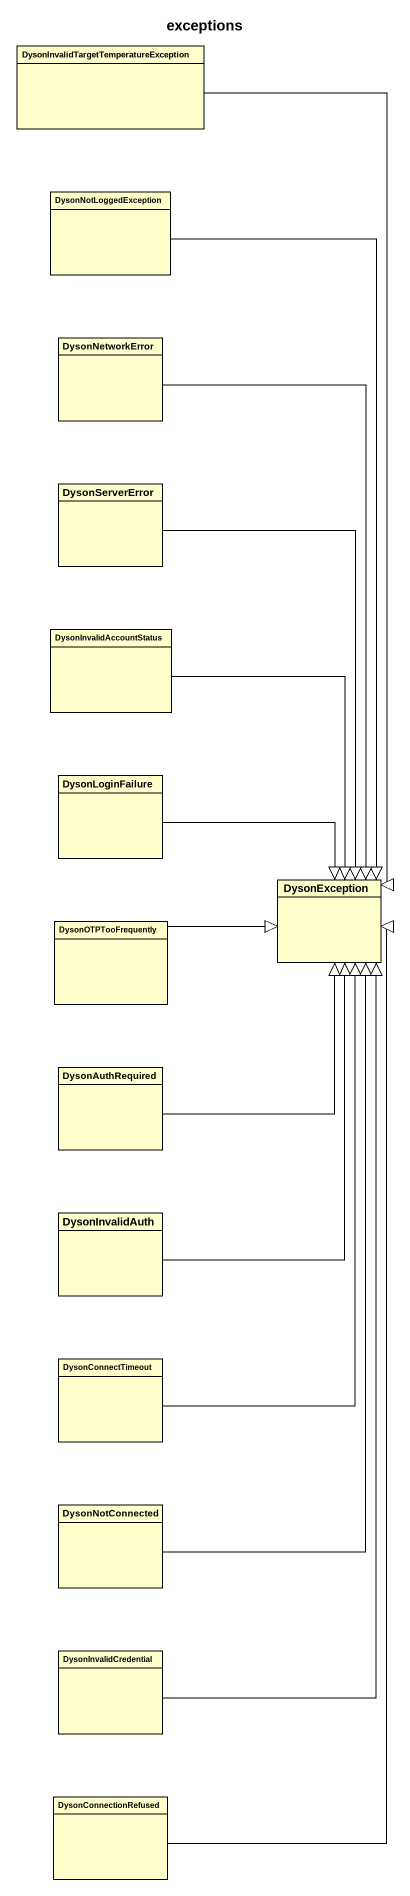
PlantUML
@startuml
title exceptions
hide circle
hide empty members
class "DysonInvalidTargetTemperatureException" as DysonInvalidTargetTemperatur
class DysonNotLoggedException
class DysonNetworkError
class DysonServerError
class DysonInvalidAccountStatus
class DysonLoginFailure
class DysonException
class DysonOTPTooFrequently
class DysonAuthRequired
class DysonInvalidAuth
class DysonConnectTimeout
class DysonNotConnected
class DysonInvalidCredential
class DysonConnectionRefused
DysonInvalidTargetTemperatur --|> DysonException
DysonNotLoggedException --|> DysonException
DysonNetworkError --|> DysonException
DysonServerError --|> DysonException
DysonInvalidAccountStatus --|> DysonException
DysonLoginFailure -right-|> DysonException
DysonOTPTooFrequently -right-|> DysonException
DysonAuthRequired -up-|> DysonException
DysonInvalidAuth -up-|> DysonException
DysonConnectTimeout -up-|> DysonException
DysonNotConnected -up-|> DysonException
DysonInvalidCredential -up-|> DysonException
DysonConnectionRefused -up-|> DysonException
@enduml
